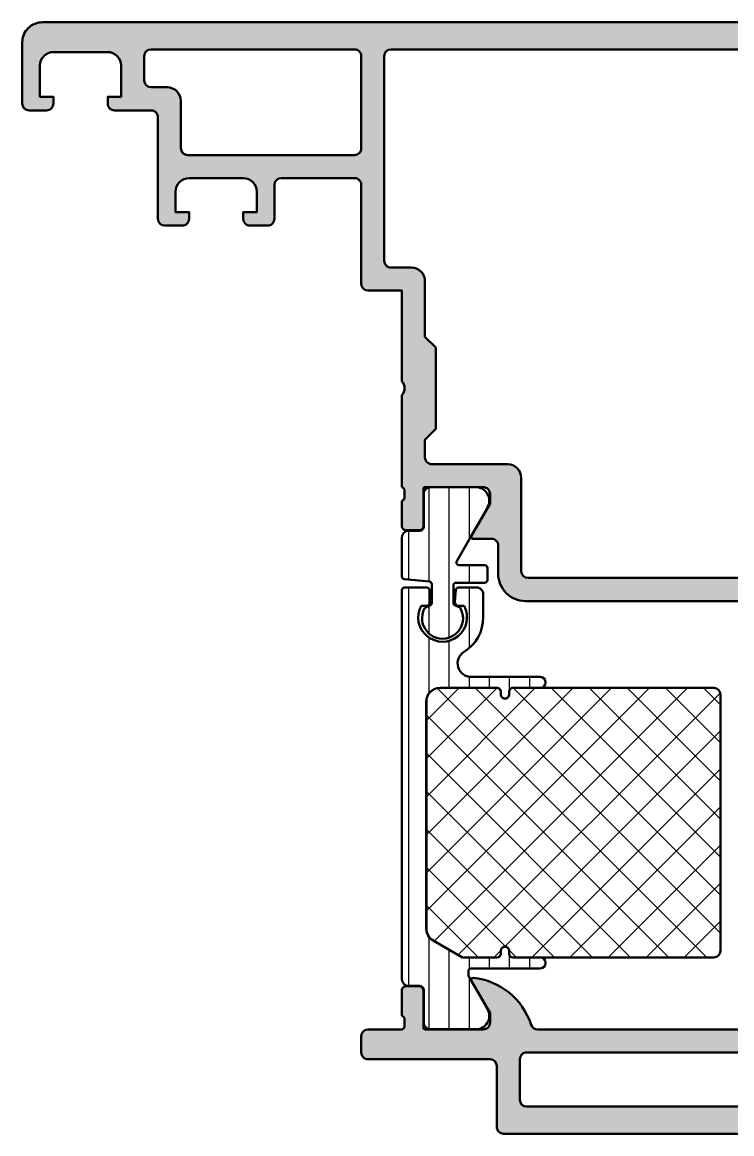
# Model space of a CAD drawing. Extents: x -30 to 53, y 3 to 85.
# Drawn here: x -30 to 22.3, y 3 to 85 of the extents above; entities that cross this region are included whole.
import ezdxf

# ---------------------------------------------------------------- set-up
doc = ezdxf.new("R2010")
doc.units = 0
for name, color, linetype, lineweight in [('0S-Alu contour', 7, 'Continuous', 50), ('0S-Alu hatch', 252, 'Continuous', 25), ('0S-Plastic contour', 254, 'Continuous', 50), ('0S-Plastic hatch', 253, 'Continuous', 25), ('0S-PT contour', 91, 'Continuous', 50), ('0S-PT hatch', 103, 'Continuous', 25)]:
    doc.layers.add(name, color=color, linetype=linetype, lineweight=lineweight)
pattern_1 = [(90, (0, 0), (-1.4859, 0), [])]

# ---------------------------------------------------------------- blocks, each defined once
blk = doc.blocks.new('398640__9832F086_B0BD_4BD1_AEF3_D451DECA86C6_')
at = {"layer": '0S-Alu hatch'}
h = blk.add_hatch(color=256, dxfattribs=at)
edge = h.paths.add_edge_path()
edge.add_line((4.999999999998017, 7.999707031250622), (4.999999999998038, 3.500000000000994))
edge.add_arc((5.49999895554221, 3.499998955545066), 0.4999989555452624, 179.9998803162818, 270.0001196860962)
edge.add_line((5.499999999998252, 3.000000000000895), (52.49999999999827, 3.000000000001108))
edge.add_arc((52.50000104445414, 3.499998955545862), 0.499998955545846, 269.9998803139234, 360.0001196867634)
edge.add_line((52.9999999999989, 3.500000000007727), (52.99999999999781, 4.499707031250849))
edge.add_arc((52.50000104445367, 4.49970807570672), 0.4999989555452211, 359.9998803162817, 450.0001196861027)
edge.add_line((52.49999999999758, 4.99970703125085), (51.3000030517561, 4.999707031250622))
edge.add_ellipse((51.30000200730002, 5.499705986794785), major_axis=(-0.4999989555452535, 0), ratio=1, start_angle=-0.0001196867632984322, end_angle=90.00011968610022, ccw=False)
edge.add_line((50.80000305175585, 5.499707031256658), (50.80000305175447, 8.199707031249886))
edge.add_ellipse((51.30000200729972, 8.199708075705418), major_axis=(-0.4999989555463424, 0), ratio=1, start_angle=-90.00011968612631, end_angle=0.00011968371831017066, ccw=False)
edge.add_line((51.30000305175602, 8.699707031250666), (52.30000305175583, 8.699707031250654))
edge.add_arc((52.30000409621215, 9.19970598679481), 0.4999989555452446, 269.9998803138729, 360.0001196867634)
edge.add_line((52.80000305175629, 9.199707031256676), (52.80000305175608, 10.69970703125061))
edge.add_ellipse((52.87883949866824, 10.96722762449642), major_axis=(-0.278895057633372, 0), ratio=1, start_angle=-1.1645893740944189, end_angle=73.5801235805169, ccw=False)
edge.add_line((52.60000205081952, 10.97289603252132), (52.60000205081951, 11.42649003252133))
edge.add_ellipse((52.87887014646271, 11.43215069199836), major_axis=(-0.2789255417371855, 0), ratio=1, start_angle=-73.57540544464399, end_angle=1.1628700728812191, ccw=False)
edge.add_line((52.80000305081952, 11.69969403252133), (52.80000305081952, 13.57970503252981))
edge.add_arc((52.50000305081949, 13.57970503252981), 0.3000000000000399, 0, 90.00000000000136)
edge.add_line((52.50000305081948, 13.87970503252985), (51.52002873177672, 13.87970503252984))
edge.add_arc((51.52002873177672, 13.57970503252984), 0.3000000000000043, 90, 180)
edge.add_line((51.22002873177672, 13.57970503252984), (51.22002873177674, 10.81970703252985))
edge.add_ellipse((51.10002873174774, 10.81970703252983), major_axis=(-0.1200000000289947, 0), ratio=1, start_angle=90, end_angle=180, ccw=False)
edge.add_line((51.10002873174774, 10.69970703250084), (46.80000305175609, 10.6997070312506))
edge.add_ellipse((46.79999273164557, 11.19969671114009), major_axis=(-0.4999896799959968, 0), ratio=1, start_angle=-0.001182622279827683, end_angle=90.0011826219631, ccw=False)
edge.add_line((46.30000305175609, 11.19970703125067), (46.30000305175609, 11.89971923828184))
edge.add_line((46.30000305175609, 11.89971923828184), (47.68824768066234, 14.30422973632861))
edge.add_arc((47.5612970851169, 14.36092012284582), 0.1390332824643494, 335.9366245844957, 455.6317879854281)
edge.add_arc((48.03832825741385, 9.52341676991196), 5.000000000000003, 95.63178798542565, 162.2550684711842)
edge.add_ellipse((42.8000030508257, 11.19970703125044), major_axis=(-0.5000000009304532, 0), ratio=1, start_angle=89.99650294255503, end_angle=162.2550684711809, ccw=False)
edge.add_line((42.79997253324238, 10.69970703125131), (8.000030515823966, 10.6997070312504))
edge.add_ellipse((8.00001072614226, 11.19971775703082), major_axis=(-0.5000107261720435, 0), ratio=1, start_angle=17.745016331615602, end_angle=90.00226768183268, ccw=False)
edge.add_arc((2.761677785657887, 9.523416473657205), 4.999999999999653, 17.74501633161188, 84.36824744398086)
edge.add_arc((3.238705966637112, 14.36092012156662), 0.1390332824644282, 84.36824744397641, 204.0633754153807)
edge.add_line((3.111755371091485, 14.30422973504964), (4.499999999997612, 11.89971923700268))
edge.add_line((4.499999999997612, 11.89971923700268), (4.499999999997619, 11.1997070299714))
edge.add_ellipse((4.000010320108329, 11.1996967098607), major_axis=(-0.4999896799957969, 0), ratio=1, start_angle=89.9988173780672, end_angle=180.0011826222799, ccw=False)
edge.add_line((3.999999999998074, 10.69970702997141), (-0.3000256809940041, 10.69970703122166))
edge.add_ellipse((-0.3000256809620547, 10.81970703121873), major_axis=(-0.1199999999970646, 0), ratio=1, start_angle=0, end_angle=89.99999998474527, ccw=False)
edge.add_line((-0.4200256809591192, 10.81970703121872), (-0.4200256809590997, 13.57970503125067))
edge.add_arc((-0.7200256809591039, 13.57970503125065), 0.3000000000000043, 0, 90.00000000000136)
edge.add_line((-0.7200256809591111, 13.87970503125066), (-1.700000000001857, 13.87970503125066))
edge.add_arc((-1.700000000001878, 13.57970503125062), 0.3000000000000504, 89.99999999999594, 180)
edge.add_line((-2.000000000001929, 13.57970503125062), (-2.000000000001925, 11.69969403124212))
edge.add_ellipse((-2.078867095645065, 11.43215069071915), major_axis=(-0.2789255417371634, 0), ratio=1, start_angle=178.8371299271223, end_angle=253.57540544465212, ccw=False)
edge.add_line((-1.799999000001883, 11.42649003124214), (-1.799999000001911, 10.97289603124211))
edge.add_ellipse((-2.078836446544941, 10.96722762324377), major_axis=(-0.2788950563274168, 0), ratio=1, start_angle=106.419876419486, end_angle=181.1645893740907, ccw=False)
edge.add_line((-2.000000000001931, 10.69970703125066), (-4.49999691895168, 10.6997070312506))
edge.add_arc((-4.499996918951659, 10.19970703125062), 0.4999999999999752, 90.00000000000244, 179.9998528905641)
edge.add_line((-4.999996918949985, 10.19970831502263), (-5.000000000002209, 8.999707031250878))
edge.add_arc((-4.500001044457803, 8.999705986794991), 0.4999989555454969, 179.9998803162818, 270.0001196861027)
edge.add_line((-4.500000000001705, 8.499707031250585), (4.499999999998031, 8.499707031250594))
edge.add_ellipse((4.499996417975447, 7.999703449228023), major_axis=(-0.500003582035401, 0), ratio=1, start_angle=180.000410467164, end_angle=269.9995895333882, ccw=False)
edge = h.paths.add_edge_path()
edge.add_ellipse((7.199596772168888, 8.500237392367666), major_axis=(-0.4997778664221876, 0), ratio=1, start_angle=269.999898531171, end_angle=359.9998985337524, ccw=False)
edge.add_line((7.199597657258074, 9.00001525878907), (45.20000316596497, 9.000019836426432))
edge.add_line((45.20000316596497, 9.000019836426432), (48.59959460549984, 9.000019836426194))
edge.add_ellipse((48.59959564995598, 8.500020880745225), major_axis=(-0.4999989556820596, 0), ratio=1, start_angle=179.9998803132367, end_angle=270.0001196861067, ccw=False)
edge.add_line((49.09959460563694, 8.50001983628336), (49.09998474110008, 5.500015258686882))
edge.add_ellipse((48.59998578566401, 5.500014214225018), major_axis=(-0.4999989554371675, 0), ratio=1, start_angle=89.99988031387619, end_angle=180.0001196867634, ccw=False)
edge.add_line((48.59998474120772, 5.000015258788941), (7.199987792966901, 5.000015258790186))
edge.add_ellipse((7.199986748511186, 5.500014214334498), major_axis=(-0.4999989555454026, 0), ratio=1, start_angle=0.8255040910962066, end_angle=90.00011968605872, ccw=False)
edge.add_line((6.700039687878252, 5.492810596425213), (6.699818905747484, 8.500238277434335))
at = {"layer": '0S-Alu contour', "color": 7}
for points in [[(3.111755371091485, 14.30422973504964), (4.499999999997612, 11.89971923700268), (4.499999999997619, 11.1997070299714)], [(-2.000000000001929, 13.57970503125062), (-2.000000000001925, 11.69969403124212)], [(-0.7200256809591111, 13.87970503125066), (-1.700000000001857, 13.87970503125066)], [(-0.4200256809591192, 10.81970703121872), (-0.4200256809590997, 13.57970503125067)], [(-2.000000000001931, 10.69970703125066), (-4.49999691895168, 10.6997070312506)], [(-1.799999000001883, 11.42649003124214), (-1.799999000001911, 10.97289603124211)], [(3.999999999998074, 10.69970702997141), (-0.3000256809940041, 10.69970703122166)], [(42.79997253324238, 10.69970703125131), (8.000030515823966, 10.6997070312504)], [(-4.999996918949985, 10.19970831502263), (-5.000000000002209, 8.999707031250878)], [(-4.500000000001705, 8.499707031250585), (4.499999999998031, 8.499707031250594)], [(6.700039687878252, 5.492810596425213), (6.699818905747484, 8.500238277434335)], [(7.199597657258074, 9.00001525878907), (45.20000316596497, 9.000019836426432), (48.59959460549984, 9.000019836426194)], [(4.999999999998017, 7.999707031250622), (4.999999999998038, 3.500000000000994)], [(48.59998474120772, 5.000015258788941), (7.199987792966901, 5.000015258790186)], [(5.499999999998252, 3.000000000000895), (52.49999999999827, 3.000000000001108)]]:
    blk.add_lwpolyline(points, dxfattribs=at)
for centre, radius, start, end in [((3.238705966637112, 14.36092012156662), 0.1390332824644282, 84.36824744397641, 204.0633754153807), ((2.761677785657887, 9.523416473657205), 4.999999999999653, 17.74501633161188, 84.36824744398086), ((-1.700000000001878, 13.57970503125062), 0.3000000000000504, 89.99999999999594, 180), ((-0.7200256809591039, 13.57970503125065), 0.3000000000000043, 0, 90.00000000000136), ((-4.499996918951659, 10.19970703125062), 0.4999999999999752, 90.00000000000244, 179.9998528905641), ((-4.500001044457803, 8.999705986794991), 0.4999989555454969, 179.9998803162818, 270.0001196861027), ((5.49999895554221, 3.499998955545066), 0.4999989555452624, 179.9998803162818, 270.0001196860962)]:
    blk.add_arc(centre, radius, start, end, dxfattribs=at)
at = {"layer": '0S-Alu contour', "color": 7, "extrusion": (0, 0, -1)}
for centre, radius, start, end in [((2.078867095645065, 11.43215069071915), 0.2789255417371634, 106.4245945553479, 181.1628700728777), ((2.078836446544941, 10.96722762324377), 0.2788950563274168, 178.8354106259093, 253.580123580514), ((0.3000256809620547, 10.81970703121873), 0.1199999999970647, 270.0000000152547, 0), ((-4.000010320108329, 11.1996967098607), 0.4999896799957969, 179.9988173777201, 270.0011826219328), ((-8.00001072614226, 11.19971775703082), 0.5000107261720435, 269.9977323181673, 342.2549836683844), ((-4.499996417975447, 7.999703449228023), 0.500003582035401, 90.0004104666118, 179.999589532836), ((-7.199596772168888, 8.500237392367666), 0.4997778664221876, 0.0001014662475748, 90.00010146882896), ((-7.199986748511186, 5.500014214334498), 0.4999989555454026, 269.9998803139413, 359.1744959089038)]:
    blk.add_arc(centre, radius, start, end, dxfattribs=at)
blk = doc.blocks.new('399970__C0B002ED_C2CB_4FB1_8F07_7EFD5FDE4F47_')
at = {"layer": '0S-PT hatch'}
h = blk.add_hatch(dxfattribs=at)
h.set_pattern_fill('ANSI37', color=256, scale=0.625, angle=90, style=0)
h.set_pattern_definition([(135, (0, 0), (-1.403165018917055, -1.403165018917055), []), (225, (0, 0), (1.403165018917055, -1.403165018917055), [])])
edge = h.paths.add_edge_path()
edge.add_ellipse((20.99996306572286, 35.39997372530903), major_axis=(-0.4950232019088631, 0), ratio=1, start_angle=180.0026854107466, end_angle=269.9973415777108, ccw=False)
edge.add_line((21.49498626708801, 35.39999692667982), (21.49498626709334, 16.49997274578581))
edge.add_ellipse((20.99996306571736, 16.49999571398209), major_axis=(-0.4950232019088169, 0), ratio=1, start_angle=90.00268541071642, end_angle=179.9973415778094, ccw=False)
edge.add_line((20.9999862670879, 16.00497251261699), (6.199987792966872, 16.0049725126171))
edge.add_ellipse((6.199987792966907, 16.29997251261709), major_axis=(-0.2949999999999875, 0), ratio=1, start_angle=0, end_angle=89.99999999999329, ccw=False)
edge.add_line((5.90498779296692, 16.29997251261709), (5.90498779296692, 16.4999725126171))
edge.add_arc((5.59999237060358, 16.4999725126171), 0.3049954223633406, 0, 180)
edge.add_line((5.294996948240239, 16.4999725126171), (5.294996948240239, 16.29997251261717))
edge.add_ellipse((4.999996948240168, 16.29997251261717), major_axis=(-0.295000000000071, 0), ratio=1, start_angle=90.00000000000102, end_angle=180, ccw=False)
edge.add_line((4.999996948240173, 16.0049725126171), (2.475118805904138, 16.0049725126171))
edge.add_line((2.475118805904138, 16.0049725126171), (0.3025761379825482, 17.25903447727107))
edge.add_ellipse((0.8000824887191264, 18.12081252701278), major_axis=(-0.9950748595155291, 0), ratio=1, start_angle=0.0011168008742856728, end_angle=60.00206632703572, ccw=False)
edge.add_line((-0.1949923706073732, 18.12079313116055), (-0.1950049806625102, 34.89999585095368))
edge.add_ellipse((0.7999950193369108, 34.8999969266796), major_axis=(-0.9950000000000025, 0), ratio=1, start_angle=-90.0000000000008, end_angle=6.194420529936906e-05, ccw=False)
edge.add_line((0.7999950193369258, 35.8949969266796), (4.999996948240287, 35.8949969266796))
edge.add_ellipse((4.999996948240193, 35.59999692667956), major_axis=(-0.2950000000000443, 0), ratio=1, start_angle=180, end_angle=269.9999999999817, ccw=False)
edge.add_line((5.294996948240239, 35.59999692667955), (5.294996948240353, 35.39999692667961))
edge.add_arc((5.59999237060358, 35.39999692667961), 0.304995422363227, 180, 360)
edge.add_line((5.904987792966807, 35.39999692667961), (5.904987792966807, 35.59999692667965))
edge.add_ellipse((6.199987792966767, 35.59999692667953), major_axis=(-0.2949999999999599, 0), ratio=1, start_angle=269.9999999999794, end_angle=360, ccw=False)
edge.add_line((6.199987792966872, 35.89499692667949), (20.9999860339192, 35.89499692668505))
at = {"layer": '0S-PT contour', "color": 7}
for points in [[(0.7999950193369258, 35.8949969266796), (4.999996948240287, 35.8949969266796)], [(5.294996948240239, 35.59999692667955), (5.294996948240353, 35.39999692667961)], [(5.904987792966807, 35.39999692667961), (5.904987792966807, 35.59999692667965)], [(6.199987792966872, 35.89499692667949), (20.9999860339192, 35.89499692668505)], [(21.49498626708801, 35.39999692667982), (21.49498626709334, 16.49997274578581)], [(-0.1949923706073732, 18.12079313116055), (-0.1950049806625102, 34.89999585095368)], [(4.999996948240173, 16.0049725126171), (2.475118805904138, 16.0049725126171), (0.3025761379825482, 17.25903447727107)], [(5.294996948240239, 16.4999725126171), (5.294996948240239, 16.29997251261717)], [(5.90498779296692, 16.29997251261709), (5.90498779296692, 16.4999725126171)], [(20.9999862670879, 16.00497251261699), (6.199987792966872, 16.0049725126171)]]:
    blk.add_lwpolyline(points, dxfattribs=at)
at = {"layer": '0S-PT contour', "color": 7, "extrusion": (0, 0, -1)}
for centre, radius, start, end in [((-0.7999950193369108, 34.8999969266796), 0.9950000000000025, 359.9999380557947, 90.00000000000087), ((-4.999996948240193, 35.59999692667956), 0.2950000000000443, 90.00000000001828, 180), ((-6.199987792966767, 35.59999692667953), 0.2949999999999599, 0, 90.00000000002055), ((-20.99996306572286, 35.39997372530903), 0.4950232019088631, 90.00265842228919, 179.9973145892534), ((-0.8000824887191264, 18.12081252701278), 0.9950748595155292, 299.9979336729643, 359.9988831991257), ((-20.99996306571736, 16.49999571398209), 0.4950232019088169, 180.0026584221907, 269.9973145892836), ((-4.999996948240168, 16.29997251261717), 0.295000000000071, 180, 269.999999999999), ((-6.199987792966907, 16.29997251261709), 0.2949999999999875, 270.0000000000067, 0)]:
    blk.add_arc(centre, radius, start, end, dxfattribs=at)
at = {"layer": '0S-PT contour', "color": 7}
for centre, radius, start, end in [((5.59999237060358, 35.39999692667961), 0.304995422363227, 180, 0), ((5.59999237060358, 16.4999725126171), 0.3049954223633406, 0, 180)]:
    blk.add_arc(centre, radius, start, end, dxfattribs=at)
blk = doc.blocks.new('284681__6AB1AA94_379F_40B9_A8FE_EC41245F1EC1___7A7FDCD7_2E4C_4FBC_8CA5_4B3416CDCE3F_')
at = {"layer": '0S-Plastic hatch'}
h = blk.add_hatch(dxfattribs=at)
h.set_pattern_fill('ANSI31', color=256, scale=0.4680000000000001, angle=45, style=0)
h.set_pattern_definition(pattern_1)
edge = h.paths.add_edge_path()
edge.add_line((-2.000006103520753, 43.0999724593694), (-1.999999985073465, 14.41001670802235))
edge.add_arc((-1.499999985073479, 14.41001681465285), 0.5000000000000142, 180.0000122241782, 270.0000000000008)
edge.add_line((-1.499999985073472, 13.91001681465283), (-0.6896686666686378, 13.91001681465283))
edge.add_ellipse((-0.6896686666686567, 13.61001681465281), major_axis=(-0.300000000000022, 0), ratio=1, start_angle=180, end_angle=269.9999999999964, ccw=False)
edge.add_line((-0.3896686666686335, 13.61001681465282), (-0.3900006170656525, 11.21001843171653))
edge.add_arc((0.1099953603729631, 11.21001579209145), 0.4999959774455833, 179.9996975182267, 270.0003024811867)
edge.add_line((0.1099979999980434, 10.71001981465284), (3.586539498097508, 10.71001981465284))
edge.add_arc((3.444228849106153, 11.69983788937568), 0.999996070924476, 278.1816080518999, 392.7270160998402)
edge.add_line((4.285481498097503, 12.24047281465283), (2.900003051755867, 14.64019220543534))
edge.add_line((2.900003051755867, 14.64019220543534), (2.900003051755867, 14.99998471964842))
edge.add_ellipse((3.100003051755855, 14.99998471964848), major_axis=(-0.1999999999999886, 0), ratio=1, start_angle=270.00000000001626, end_angle=360, ccw=False)
edge.add_line((3.100003051755798, 15.19998471964847), (8.199990844724624, 15.1999847196485))
edge.add_arc((8.199990844724624, 15.59997861613286), 0.3999938964843608, 270, 450)
edge.add_line((8.199990844724624, 15.99997251261722), (6.199987792966766, 15.99997251261733))
edge.add_ellipse((6.199987792966783, 16.29997251261731), major_axis=(-0.2999999999999794, 0), ratio=1, start_angle=0, end_angle=89.9999999999967, ccw=False)
edge.add_line((5.899987792966804, 16.29997251261731), (5.899987792966804, 16.49997251261725))
edge.add_arc((5.599992370603523, 16.49997251261713), 0.2999954223632812, 0, 180)
edge.add_line((5.299996948240242, 16.49997251261713), (5.299996948240242, 16.29997251261729))
edge.add_ellipse((4.999996948240118, 16.29997251261723), major_axis=(-0.3000000000001233, 0), ratio=1, start_angle=90.00000000001052, end_angle=180, ccw=False)
edge.add_line((4.999996948240173, 15.9999725126171), (2.473779296873175, 15.99997251261722))
edge.add_line((2.473779296873175, 15.99997251261722), (0.3000762939434054, 17.25470426021195))
edge.add_ellipse((0.8000825696618366, 18.12081257374728), major_axis=(-1.000074940458382, 0), ratio=1, start_angle=0.0011141101646217066, end_angle=60.0020636361121, ccw=False)
edge.add_line((-0.1999923706074824, 18.12079312739948), (-0.2000049806625057, 34.89999584554806))
edge.add_ellipse((0.7999950193369963, 34.89999692667975), major_axis=(-1.000000000000086, 0), ratio=1, start_angle=-89.99999999999551, end_angle=6.193832132339594e-05, ccw=False)
edge.add_line((0.7999950193369189, 35.89999692667984), (4.999996948240166, 35.89999692667961))
edge.add_ellipse((4.999996948240243, 35.59999692667961), major_axis=(-0.2999999999999971, 0), ratio=1, start_angle=180, end_angle=270.0000000000148, ccw=False)
edge.add_line((5.299996948240242, 35.5999969266796), (5.299996948240242, 35.39999692667973))
edge.add_arc((5.599992370603523, 35.39999692667972), 0.2999954223632812, 180, 360)
edge.add_line((5.899987792966804, 35.39999692667972), (5.899987792966804, 35.5999969266796))
edge.add_ellipse((6.199987792966991, 35.59999692667953), major_axis=(-0.3000000000001872, 0), ratio=1, start_angle=270.000000000001, end_angle=360, ccw=False)
edge.add_line((6.199987792966986, 35.89999692667972), (8.199990844724617, 35.89999692667964))
edge.add_arc((8.199990844724608, 36.29999082316405), 0.3999938964844176, 270.000000000001, 450)
edge.add_line((8.199990844724608, 36.69998471964847), (3.107183946176604, 36.69998471964847))
edge.add_ellipse((3.107183946176581, 37.69998471964842), major_axis=(-0.999999999999943, 0), ratio=1, start_angle=-58.21166935638962, end_angle=90.00000000000131, ccw=False)
edge.add_arc((1.000053194029888, 41.09998471867175), 3.000000000000177, 301.7883306436115, 360.0039970867418)
edge.add_line((4.000053186729893, 41.10019400564398), (3.999993896482543, 42.79997251261717))
edge.add_arc((3.499993896482386, 42.79997251261712), 0.5000000000001564, 0, 90.00000000000733)
edge.add_line((3.499993896482322, 43.29997251261728), (2.173978524997956, 43.29997251261726))
edge.add_arc((2.173978524997941, 43.09997251261727), 0.1999999999999891, 89.99999999999594, 174.9998434473586)
edge.add_line((1.974739633008503, 43.11740420555906), (1.901135558495035, 42.27613225906131))
edge.add_arc((2.199993896479284, 42.2499847196486), 0.3000000000000753, 174.9998434473534, 270.0000000000027)
edge.add_line((2.199993896479298, 41.94998471964852), (2.586716358769045, 41.94998471964846))
edge.add_ellipse((1.000053194030066, 41.09998471867179), major_axis=(-1.799999999999962, 0), ratio=1, start_angle=-28.17864277579929, end_angle=208.1786427757992, ccw=False)
edge.add_line((-0.5866099707089134, 41.94998471964846), (-0.2000061035206926, 41.94998471964858))
edge.add_arc((-0.2000061035206571, 42.24998471964863), 0.3000000000000538, 269.9999999999932, 365.0001565526387)
edge.add_line((0.0988522344635712, 42.2761322590613), (0.0252481599502161, 43.11740420555898))
edge.add_arc((-0.1739907320394494, 43.09997251261707), 0.2000000000002302, 5.000156552674131, 90.00000000000813)
edge.add_line((-0.1739907320394778, 43.2999725126173), (-1.800006103520708, 43.29997251261729))
edge.add_arc((-1.800006103520729, 43.09997251261726), 0.2000000000000313, 89.99999999999388, 179.9999847272327)
at = {"layer": '0S-Plastic contour', "color": 7}
for points in [[(-2.000006103520753, 43.0999724593694), (-1.999999985073465, 14.41001670802235)], [(-0.1739907320394778, 43.2999725126173), (-1.800006103520708, 43.29997251261729)], [(0.0988522344635712, 42.2761322590613), (0.0252481599502161, 43.11740420555898)], [(1.974739633008503, 43.11740420555906), (1.901135558495035, 42.27613225906131)], [(3.499993896482322, 43.29997251261728), (2.173978524997956, 43.29997251261726)], [(4.000053186729893, 41.10019400564398), (3.999993896482543, 42.79997251261717)], [(-0.5866099707089134, 41.94998471964846), (-0.2000061035206926, 41.94998471964858)], [(2.199993896479298, 41.94998471964852), (2.586716358769045, 41.94998471964846)], [(8.199990844724608, 36.69998471964847), (3.107183946176604, 36.69998471964847)], [(0.7999950193369189, 35.89999692667984), (4.999996948240166, 35.89999692667961)], [(5.299996948240242, 35.5999969266796), (5.299996948240242, 35.39999692667973)], [(5.899987792966804, 35.39999692667972), (5.899987792966804, 35.5999969266796)], [(6.199987792966986, 35.89999692667972), (8.199990844724617, 35.89999692667964)], [(-0.1999923706074824, 18.12079312739948), (-0.2000049806625057, 34.89999584554806)], [(4.999996948240173, 15.9999725126171), (2.473779296873175, 15.99997251261722), (0.3000762939434054, 17.25470426021195)], [(5.299996948240242, 16.49997251261713), (5.299996948240242, 16.29997251261729)], [(5.899987792966804, 16.29997251261731), (5.899987792966804, 16.49997251261725)], [(8.199990844724624, 15.99997251261722), (6.199987792966766, 15.99997251261733)], [(4.285481498097503, 12.24047281465283), (2.900003051755867, 14.64019220543534), (2.900003051755867, 14.99998471964842)], [(3.100003051755798, 15.19998471964847), (8.199990844724624, 15.1999847196485)], [(-1.499999985073472, 13.91001681465283), (-0.6896686666686378, 13.91001681465283)], [(-0.3896686666686335, 13.61001681465282), (-0.3900006170656525, 11.21001843171653)], [(0.1099979999980434, 10.71001981465284), (3.586539498097508, 10.71001981465284)]]:
    blk.add_lwpolyline(points, dxfattribs=at)
for centre, radius, start, end in [((-1.800006103520729, 43.09997251261726), 0.2000000000000313, 89.99999999999388, 179.9999847272327), ((-0.1739907320394494, 43.09997251261707), 0.2000000000002302, 5.000156552674131, 90.00000000000813), ((2.173978524997941, 43.09997251261727), 0.1999999999999891, 89.99999999999594, 174.9998434473586), ((3.499993896482386, 42.79997251261712), 0.5000000000001564, 0, 90.00000000000733), ((-0.2000061035206571, 42.24998471964863), 0.3000000000000538, 269.9999999999932, 5.000156552638735), ((2.199993896479284, 42.2499847196486), 0.3000000000000753, 174.9998434473534, 270.0000000000027), ((1.000053194029888, 41.09998471867175), 3.000000000000177, 301.7883306436115, 0.0039970867418171), ((8.199990844724608, 36.29999082316405), 0.3999938964844176, 270.000000000001, 90), ((5.599992370603523, 35.39999692667972), 0.2999954223632812, 180, 0), ((5.599992370603523, 16.49997251261713), 0.2999954223632812, 0, 180), ((8.199990844724624, 15.59997861613286), 0.3999938964843608, 270, 90), ((-1.499999985073479, 14.41001681465285), 0.5000000000000142, 180.0000122241782, 270.0000000000008), ((3.444228849106153, 11.69983788937568), 0.999996070924476, 278.1816080518999, 32.72701609984024), ((0.1099953603729631, 11.21001579209145), 0.4999959774455833, 179.9996975182267, 270.0003024811867)]:
    blk.add_arc(centre, radius, start, end, dxfattribs=at)
at = {"layer": '0S-Plastic contour', "color": 7, "extrusion": (0, 0, -1)}
for centre, radius, start, end in [((-1.000053194030066, 41.09998471867179), 1.799999999999962, 151.8213572242008, 28.1786427757992), ((-3.107183946176581, 37.69998471964842), 0.999999999999943, 269.9999999999987, 58.21166935638961), ((-0.7999950193369963, 34.89999692667975), 1.000000000000086, 359.9999380616787, 89.99999999999555), ((-4.999996948240243, 35.59999692667961), 0.2999999999999971, 89.99999999998523, 180), ((-6.199987792966991, 35.59999692667953), 0.3000000000001872, 0, 89.99999999999898), ((-0.8000825696618366, 18.12081257374728), 1.000074940458382, 299.9979363638879, 359.9988858898354), ((-4.999996948240118, 16.29997251261723), 0.3000000000001233, 180, 269.9999999999895), ((-6.199987792966783, 16.29997251261731), 0.2999999999999794, 270.0000000000033, 0), ((-3.100003051755855, 14.99998471964848), 0.1999999999999886, 0, 89.99999999998371), ((0.6896686666686567, 13.61001681465281), 0.300000000000022, 90.0000000000036, 180)]:
    blk.add_arc(centre, radius, start, end, dxfattribs=at)
blk = doc.blocks.new('284681__56B61210_E48B_4BB8_8B52_BAF02C531681___3AF6B48E_3B29_4686_B64B_41460C13CA3A_')
at = {"layer": '0S-Plastic hatch'}
h = blk.add_hatch(dxfattribs=at)
h.set_pattern_fill('ANSI31', color=256, scale=0.4680000000000001, angle=45, style=0)
h.set_pattern_definition(pattern_1)
edge = h.paths.add_edge_path()
edge.add_line((-2.000000000001953, 46.99002270905999), (-2.000000000001953, 44.10751706330803))
edge.add_arc((-1.799595988753956, 44.10790883705227), 0.2004043941907311, 180.1120085038914, 269.8836202750908)
edge.add_line((-1.800003051759766, 43.90750485627679), (-1.9611e-12, 43.75000363557366))
edge.add_ellipse((-0.0004042574476419, 43.54960246014425), major_axis=(-0.2004015831713157, 0), ratio=1, start_angle=180.1112080115298, end_angle=269.8844207674583, ccw=False)
edge.add_line((0.1999969482402335, 43.54999142854242), (0.1999969482402335, 42.1499956247094))
edge.add_ellipse((-0.0004070419554077, 42.15038739278385), major_axis=(-0.2004043731273318, 0), ratio=1, start_angle=90.11419246348783, end_angle=179.8879931053385, ccw=False)
edge.add_line((-7.6293964852e-06, 41.94998341767815), (-0.3020418272629968, 41.81110772373571))
edge.add_arc((0.9951393120786278, 41.03436954289175), 1.511952747226059, 149.0872767760492, 391.5295874849487)
edge.add_line((2.283882827408319, 41.82502829452869), (1.999999999998046, 41.94998341767815))
edge.add_ellipse((2.000396591833442, 42.15038457216792), major_axis=(-0.200401546914977, 0), ratio=1, start_angle=0.11120204489219532, end_angle=89.8866123862843, ccw=False)
edge.add_line((1.799995422361327, 42.14999562470939), (1.799995422361327, 43.45001584260491))
edge.add_ellipse((2.000357587038892, 43.44963533893198), major_axis=(-0.2003625259805955, 0), ratio=1, start_angle=270.1044375530876, end_angle=359.891190892381, ccw=False)
edge.add_line((1.999992370603507, 43.64999753205803), (4.099990844724615, 43.64999753205803))
edge.add_arc((4.099594252889225, 43.8503986865478), 0.2004015469149663, 270.1133876137138, 359.8887979551078)
edge.add_line((4.299995422361327, 43.85000973908928), (4.299995422361327, 44.75000363557366))
edge.add_arc((4.099573298766934, 44.74959373479214), 0.2004225427558924, 0.1171804371379405, 89.8806339940371)
edge.add_line((4.099990844724615, 44.95001584260491), (2.212425701842384, 44.95001584260491))
edge.add_ellipse((2.212425701842386, 45.15001584260491), major_axis=(-0.2000000000000028, 0), ratio=1, start_angle=-29.879840183826218, end_angle=89.99999999999949, ccw=False)
edge.add_line((2.039011283690783, 45.24965237996517), (4.28548149809751, 49.15956670905998))
edge.add_arc((3.444228849106167, 49.70020163433714), 0.9999960709244803, 327.2729839001592, 441.8183919481005)
edge.add_line((3.586539498097515, 50.69001970906), (0.1099979999977663, 50.69001981464587))
edge.add_arc((0.1099953603726931, 50.19002383720724), 0.4999959774455904, 89.99969751881414, 180.0003024817733)
edge.add_line((-0.3900006170659296, 50.19002119757704), (-0.3896686724080283, 47.79006430847303))
edge.add_ellipse((-0.6896686695384509, 47.79002281464584), major_axis=(-0.2999999999999854, 0), ratio=1, start_angle=90.0000074656154, end_angle=180.0079247372928, ccw=False)
edge.add_line((-0.6896686304485798, 47.49002281464585), (-1.500000065151759, 47.49002270905998))
edge.add_arc((-1.500000000001961, 46.99002270905999), 0.4999999999999929, 90.00000746561696, 180)
at = {"layer": '0S-Plastic contour', "color": 7}
for points in [[(-0.3900006170659296, 50.19002119757704), (-0.3896686724080283, 47.79006430847303)], [(3.586539498097515, 50.69001970906), (0.1099979999977663, 50.69001981464587)], [(2.039011283690783, 45.24965237996517), (4.28548149809751, 49.15956670905998)], [(-2.000000000001953, 46.99002270905999), (-2.000000000001953, 44.10751706330803)], [(-0.6896686304485798, 47.49002281464585), (-1.500000065151759, 47.49002270905998)], [(4.099990844724615, 44.95001584260491), (2.212425701842384, 44.95001584260491)], [(4.299995422361327, 43.85000973908928), (4.299995422361327, 44.75000363557366)], [(-1.800003051759766, 43.90750485627679), (-1.9611e-12, 43.75000363557366)], [(0.1999969482402335, 43.54999142854242), (0.1999969482402335, 42.1499956247094)], [(1.999992370603507, 43.64999753205803), (4.099990844724615, 43.64999753205803)], [(1.799995422361327, 42.14999562470939), (1.799995422361327, 43.45001584260491)], [(-7.6293964852e-06, 41.94998341767815), (-0.3020418272629968, 41.81110772373571)], [(2.283882827408319, 41.82502829452869), (1.999999999998046, 41.94998341767815)]]:
    blk.add_lwpolyline(points, dxfattribs=at)
for centre, radius, start, end in [((0.1099953603726931, 50.19002383720724), 0.4999959774455904, 89.99969751881414, 180.0003024817733), ((3.444228849106167, 49.70020163433714), 0.9999960709244803, 327.2729839001592, 81.81839194810063), ((-1.500000000001961, 46.99002270905999), 0.4999999999999929, 90.00000746561696, 180), ((4.099573298766934, 44.74959373479214), 0.2004225427558924, 0.1171804371379405, 89.8806339940371), ((-1.799595988753956, 44.10790883705227), 0.2004043941907311, 180.1120085038914, 269.8836202750908), ((4.099594252889225, 43.8503986865478), 0.2004015469149663, 270.1133876137138, 359.8887979551078), ((0.9951393120786278, 41.03436954289175), 1.511952747226059, 149.0872767760492, 31.52958748494869)]:
    blk.add_arc(centre, radius, start, end, dxfattribs=at)
at = {"layer": '0S-Plastic contour', "color": 7, "extrusion": (0, 0, -1)}
for centre, radius, start, end in [((0.6896686695384509, 47.79002281464584), 0.2999999999999854, 179.9920752627072, 269.9999925343846), ((-2.212425701842386, 45.15001584260491), 0.2000000000000028, 270.0000000000005, 29.87984018382625), ((0.0004042574476419, 43.54960246014425), 0.2004015831713157, 90.1155792325417, 179.8887919884702), ((-2.000357587038892, 43.44963533893198), 0.2003625259805955, 0.1088091076189598, 89.89556244691236), ((0.0004070419554077, 42.15038739278385), 0.2004043731273318, 180.1120068946615, 269.8858075365122), ((-2.000396591833442, 42.15038457216792), 0.200401546914977, 270.1133876137157, 359.8887979551078)]:
    blk.add_arc(centre, radius, start, end, dxfattribs=at)
blk = doc.blocks.new('398690__A4A7EE99_EC31_43F9_B1CF_83F9E86D3B7B_')
at = {"layer": '0S-Alu hatch'}
h = blk.add_hatch(color=256, dxfattribs=at)
edge = h.paths.add_edge_path()
edge.add_line((-30.00000000000021, 83.49999999999964), (-30.00000000000021, 79.00000000000034))
edge.add_arc((-29.49997331996961, 79.0000266800306), 0.5000266807423868, 180.0030571430025, 269.9969428568569)
edge.add_line((-29.49999999999999, 78.5), (-28.19998168945357, 78.5))
edge.add_arc((-28.19997136934306, 78.99998967988972), 0.4999896799962295, 269.9988173780385, 360.0011826219717)
edge.add_line((-27.69998168945334, 79.00000000000031), (-27.69998168945334, 79.50000000000011))
edge.add_line((-27.69998168945334, 79.50000000000011), (-28.69998168945334, 79.5))
edge.add_line((-28.69998168945334, 79.5), (-28.69998168945334, 81.79998779296864))
edge.add_ellipse((-27.70003809262776, 81.80004419614328), major_axis=(-0.9999435984163296, 0), ratio=1, start_angle=-90.00323184614132, end_angle=0.0032318460986857644, ccw=False)
edge.add_line((-27.69998168945311, 82.79998779296886), (-23.69998168945334, 82.79998779296886))
edge.add_ellipse((-23.69997606790825, 81.79999341451395), major_axis=(-0.9999943784707154, 0), ratio=1, start_angle=179.9996779066076, end_angle=270.0003220926184, ccw=False)
edge.add_line((-22.69998168945334, 81.79998779295535), (-22.69998168945334, 79.50000000000011))
edge.add_line((-22.69998168945334, 79.50000000000011), (-23.69998168945334, 79.50000000000011))
edge.add_line((-23.69998168945334, 79.50000000000011), (-23.69998168945334, 79.00000000000011))
edge.add_arc((-23.19999200956385, 78.99998967988961), 0.4999896799960021, 179.9988173777201, 270.0011826219615)
edge.add_line((-23.19998168945334, 78.50000000000011), (-20.50000000000022, 78.50000000000011))
edge.add_ellipse((-20.49997947233254, 78.00002052766779), major_axis=(-0.4999794727537302, 0), ratio=1, start_angle=179.9976476060077, end_angle=270.00235239401877, ccw=False)
edge.add_line((-20.00000000000021, 78.00000000000036), (-20.00000000000021, 70.50000000000011))
edge.add_arc((-19.49997586024527, 70.50002413975506), 0.5000241403376413, 180.0027660783855, 269.9972339213938)
edge.add_line((-19.50000000000021, 70.00000000000011), (-18.19998168945334, 70.00000000000011))
edge.add_arc((-18.19996880787719, 70.49998711842397), 0.4999871185897994, 269.9985238420772, 360.0014761578453)
edge.add_line((-17.69998168945334, 70.49999999999943), (-17.69998168945334, 71.00000000000011))
edge.add_line((-17.69998168945334, 71.00000000000011), (-18.69998168945311, 71.00000000000011))
edge.add_line((-18.69998168945311, 71.00000000000011), (-18.69998168945334, 72.5))
edge.add_ellipse((-17.69999824312257, 72.50001655366935), major_axis=(-0.9999834464677769, 0), ratio=1, start_angle=-90.00094847109642, end_angle=0.0009484706660032316, ccw=False)
edge.add_line((-17.69998168945311, 73.50000000000011), (-13.69998168945312, 73.50000000000011))
edge.add_ellipse((-13.70001450311275, 72.49996718634048), major_axis=(-1.000032814197979, 0), ratio=1, start_angle=180.0018800225579, end_angle=269.9981199774843, ccw=False)
edge.add_line((-12.69998168945312, 72.50000000000084), (-12.69998168945335, 71.00000000000011))
edge.add_line((-12.69998168945335, 71.00000000000011), (-13.69998168945335, 71.00000000000011))
edge.add_line((-13.69998168945335, 71.00000000000011), (-13.69998168945335, 70.50000000000011))
edge.add_arc((-13.19999457102949, 70.49998711842397), 0.4999871185897994, 179.9985238419079, 270.0014761579228)
edge.add_line((-13.19998168945335, 70.00000000000011), (-11.89999389648483, 70.00000000000011))
edge.add_arc((-11.89998101490852, 70.49998711842403), 0.4999871185898562, 269.9985238420577, 360.0014761578453)
edge.add_line((-11.3999938964846, 70.49999999999949), (-11.3999938964846, 72.99998474121092))
edge.add_ellipse((-10.89999370884346, 72.99998455357002), major_axis=(-0.5000001876411787, 0), ratio=1, start_angle=270.0000215020831, end_angle=359.9999785025289, ccw=False)
edge.add_line((-10.8999938964846, 73.49998474121116), (-5.500000000000227, 73.49998474121092))
edge.add_ellipse((-5.499990037868426, 72.99999470334319), major_axis=(-0.4999900379669927, 0), ratio=1, start_angle=179.9988584005522, end_angle=270.00114159895963, ccw=False)
edge.add_line((-5.000000000000682, 72.99998474120991), (-5.000000000000454, 65.69967314111987))
edge.add_arc((-4.499991838043001, 65.69968130307723), 0.5000081620240695, 180.0009352761989, 269.9990647238382)
edge.add_line((-4.500000000000454, 65.19967314111977), (-2.000000000000454, 65.19968839990895))
edge.add_line((-2.000000000000454, 65.19968839990895), (-2.000000000000682, 58.50017019841425))
edge.add_ellipse((-2.525024224665607, 58.00016274938736), major_axis=(-0.7250226793469219, 0), ratio=1, start_angle=136.3989482371604, end_angle=223.6019249855752, ccw=False)
edge.add_line((-1.99999237964221, 57.50016330210894), (-2.00000000000022, 50.70000762939446))
edge.add_ellipse((-2.078848475970191, 50.43244621720262), major_axis=(-0.2789376121229876, 0), ratio=1, start_angle=178.835410625902, end_angle=253.5801235805083, ccw=False)
edge.add_line((-1.799968482422101, 50.42677694427815), (-1.799968482422102, 49.97318294427818))
edge.add_ellipse((-2.07883657806526, 49.96752228480112), major_axis=(-0.2789255417371398, 0), ratio=1, start_angle=106.4245945553532, end_angle=181.1628700728862, ccw=False)
edge.add_line((-1.999969482422101, 49.69997894427819), (-1.999969482422095, 47.81996794426965))
edge.add_arc((-1.699969482422091, 47.81996794426966), 0.3000000000000043, 180, 270)
edge.add_line((-1.699969482422091, 47.51996794426966), (-0.7199951633793304, 47.51996794426965))
edge.add_arc((-0.7199951633793304, 47.81996794426968), 0.3000000000000256, 270, 360)
edge.add_line((-0.4199951633793049, 47.81996794426968), (-0.419995163379312, 50.57996594426966))
edge.add_ellipse((-0.2999587664267714, 50.57995086816767), major_axis=(-0.1200363978992903, 0), ratio=1, start_angle=270.01737301073905, end_angle=359.9928038742206, ccw=False)
edge.add_line((-0.2999951634112534, 50.69998726054887), (3.999999999999545, 50.70000762939435))
edge.add_ellipse((4.000010320110336, 50.20001794950514), major_axis=(-0.4999896799957179, 0), ratio=1, start_angle=179.9988173777202, end_angle=270.00118262199436, ccw=False)
edge.add_line((4.499999999999545, 50.20000762939454), (4.499999999999317, 49.49999542236423))
edge.add_line((4.499999999999317, 49.49999542236423), (3.11175537109284, 47.0954849243161))
edge.add_arc((3.238705966638725, 47.03879453779911), 0.139033282464676, 155.9366245846511, 266.6097434882789)
edge.add_line((3.230484008789062, 46.9000045776362), (4.599999999998772, 46.90000457763665))
edge.add_ellipse((4.599999999999456, 46.40000457763619), major_axis=(-0.5000000000004547, 0), ratio=1, start_angle=180, end_angle=270.0000000000784, ccw=False)
edge.add_line((5.099999999999909, 46.40000457763619), (5.099999999999226, 44.30290475058348))
edge.add_arc((7.099999999999113, 44.30290475058359), 1.999999999999886, 180, 270.0000000000098)
edge.add_line((7.099999999999454, 42.3029047505837), (43.70000305175631, 42.30290475058416))
edge.add_arc((43.70000305175716, 44.30290475058399), 1.999999999999829, 269.9999999999755, 360)
edge.add_line((45.70000305175699, 44.30290475058399), (45.70000305175699, 46.40000457763699))
edge.add_ellipse((46.20000305175704, 46.40000457763671), major_axis=(-0.5000000000000498, 0), ratio=1, start_angle=270.0000000000057, end_angle=360, ccw=False)
edge.add_line((46.20000305175699, 46.90000457763676), (47.56953430175758, 46.90000457763654))
edge.add_arc((47.56129753256947, 47.03880353374149), 0.1390431392859207, 273.3961299496148, 384.0575019780692)
edge.add_line((47.68826293945244, 47.09548492431657), (46.30001831054642, 49.49999542236366))
edge.add_line((46.30001831054642, 49.49999542236366), (46.30001831054642, 50.20000762940504))
edge.add_ellipse((46.80000305385252, 50.20002288958066), major_axis=(-0.4999847435389878, 0), ratio=1, start_angle=-90.00699432655438, end_angle=0.0017487406075247236, ccw=False)
edge.add_line((46.80006408900363, 50.70000762939423), (51.0999982151285, 50.69998726055544))
edge.add_ellipse((51.09996181815998, 50.57995086815167), major_axis=(-0.1200363979218424, 0), ratio=1, start_angle=180.0071961334272, end_angle=269.98262699688405, ccw=False)
edge.add_line((51.21999821513507, 50.57996594426969), (51.21999821513507, 47.81996794426968))
edge.add_arc((51.51999821513509, 47.81996794426968), 0.300000000000022, 180, 270)
edge.add_line((51.51999821513509, 47.51996794426965), (52.49997253417785, 47.51996794426965))
edge.add_arc((52.49997253417785, 47.81996794426966), 0.3000000000000114, 270, 360)
edge.add_line((52.79997253417786, 47.81996794426966), (52.79997253417786, 49.69997894427819))
edge.add_ellipse((52.87883962982102, 49.96752228480112), major_axis=(-0.2789255417371423, 0), ratio=1, start_angle=-1.1628700728862214, end_angle=73.57540544464621, ccw=False)
edge.add_line((52.59997153417786, 49.97318294427818), (52.59997153417786, 50.42677694427815))
edge.add_ellipse((52.87885152772692, 50.43244621720264), major_axis=(-0.2789376121239603, 0), ratio=1, start_angle=-73.58012358050843, end_angle=1.1645893740972042, ccw=False)
edge.add_line((52.80000305175668, 50.7000076293954), (52.80000305175781, 69.50001525878872))
edge.add_arc((51.80000305164094, 69.5000152587885), 1.00000000011687, 0, 90.000874264826)
edge.add_line((51.79998779284119, 70.50001525878895), (51.30000305175759, 70.5000152587885))
edge.add_line((51.30000305175759, 70.5000152587885), (51.30000305175759, 68.00001525878918))
edge.add_ellipse((50.29991565428395, 68.00010265625203), major_axis=(-1.000087401292459, 0), ratio=1, start_angle=90.0050138983147, end_angle=179.9949929319336, ccw=False)
edge.add_line((50.30000317096619, 67.00001525878884), (48.99995434284187, 67.00001525878918))
edge.add_ellipse((49.00001314057039, 68.00007405651793), major_axis=(-1.000058799457239, 0), ratio=1, start_angle=0.0033686637580103707, end_angle=89.99663133638438, ccw=False)
edge.add_line((47.99995434284165, 68.0000152587869), (47.99995434284187, 75.00001526413132))
edge.add_ellipse((48.52492478016366, 75.49998366369432), major_axis=(-0.724956799142843, 0), ratio=1, start_angle=-43.607853787463796, end_angle=43.602621782774406, ccw=False)
edge.add_line((47.99999999999909, 75.99999999922011), (47.99999999999954, 81.99999999999989))
edge.add_ellipse((49.00005492741246, 81.99994507258675), major_axis=(-1.000054928921338, 0), ratio=1, start_angle=270.0031469360441, end_angle=359.9968530639975, ccw=False)
edge.add_line((49.00000000000023, 82.99999999999966), (50.30000305175781, 83))
edge.add_ellipse((50.29997722375009, 81.99997417199273), major_axis=(-1.000025828340801, 0), ratio=1, start_angle=180.0014797973691, end_angle=269.99852020238484, ccw=False)
edge.add_line((51.30000305175736, 81.99999999999616), (51.30000305175736, 80.49999999999977))
edge.add_line((51.30000305175736, 80.49999999999977), (51.89999389648369, 80.50000000000011))
edge.add_line((51.89999389648369, 80.50000000000011), (52.99999999999932, 81.6000061035154))
edge.add_line((52.99999999999932, 81.6000061035154), (53, 85))
edge.add_line((53, 85), (-28.50000000000044, 85.00000000000011))
edge.add_arc((-28.50002094818818, 83.50002094818808), 1.499979051958311, 89.99919982699465, 180.0008001731317)
edge = h.paths.add_edge_path()
edge.add_line((-18.29998168945325, 75.69998779296895), (-18.29998168943756, 79.19998779295327))
edge.add_arc((-19.29997606790799, 79.1999934144983), 0.9999943784862336, 359.9996779077391, 450.0003220926282)
edge.add_line((-19.29998168945324, 80.19998779296873), (-20.49999389648473, 80.19998779296873))
edge.add_ellipse((-20.49994103488244, 80.70004065457101), major_axis=(-0.5000528643963384, 0), ratio=1, start_angle=0.0060568530003024534, end_angle=89.993943146954, ccw=False)
edge.add_line((-20.99999389648472, 80.69998779296913), (-20.99999389648472, 82.49998779296928))
edge.add_ellipse((-20.4999722906242, 82.49996618710804), major_axis=(-0.5000216063273177, 0), ratio=1, start_angle=270.002475742259, end_angle=359.99752425765945, ccw=False)
edge.add_line((-20.49999389648473, 82.99998779296855), (-5.500000000000682, 82.9999877929687))
edge.add_ellipse((-5.499755161839743, 82.50023263112963), major_axis=(-0.4997552218141515, 0), ratio=1, start_angle=179.9719298704108, end_angle=270.02807012960415, ccw=False)
edge.add_line((-5.000000000000682, 82.4999877929688), (-5.000000000000454, 75.69998779296854))
edge.add_ellipse((-5.499755161839573, 75.69974295480796), major_axis=(-0.4997552218142084, 0), ratio=1, start_angle=89.97192987037619, end_angle=180.0280701295634, ccw=False)
edge.add_line((-5.500000000000682, 75.19998779296884), (-17.79998168945325, 75.19998779296884))
edge.add_ellipse((-17.79996587499515, 75.70000360742694), major_axis=(-0.5000158147081843, 0), ratio=1, start_angle=0.00181214617907699, end_angle=89.99818785390858, ccw=False)
edge = h.paths.add_edge_path()
edge.add_ellipse((-2.799996947776712, 82.50000305129203), major_axis=(-0.4999847419091449, 0), ratio=1, start_angle=-89.9982514175664, end_angle=0.0017485271769146493, ccw=False)
edge.add_line((-2.800012206571409, 82.99998779296833), (45.79995434283728, 82.9999877929687))
edge.add_ellipse((45.79998486228354, 82.50001830961637), major_axis=(-0.4999694842838096, 0), ratio=1, start_angle=179.9930054594119, end_angle=270.00349748438566, ccw=False)
edge.add_line((46.29995434284182, 82.49995727446034), (46.2999543428416, 66.80001068115149))
edge.add_arc((47.79995434284109, 66.80001068115149), 1.499999999999488, 180, 270.0000000000021)
edge.add_line((47.79995434284114, 65.300010681152), (50.30000305175736, 65.30001068115212))
edge.add_ellipse((50.30000305175753, 64.80001068115229), major_axis=(-0.4999999999998295, 0), ratio=1, start_angle=180, end_angle=270.00000000001955, ccw=False)
edge.add_line((50.80000305175736, 64.80001068115229), (50.80000305175736, 52.90001068115225))
edge.add_ellipse((50.3000030517577, 52.90001068115225), major_axis=(-0.499999999999659, 0), ratio=1, start_angle=89.99999999998698, end_angle=180, ccw=False)
edge.add_line((50.30000305175758, 52.40001068115259), (45.0000183105501, 52.40001068115248))
edge.add_arc((45.00001831055013, 51.40001068115217), 1.000000000000312, 90.0000000000016, 179.9998349542695)
edge.add_line((44.00001831055397, 51.40001356174358), (44.00000305175694, 44.50287423300496))
edge.add_ellipse((43.4999923206849, 44.50291548324242), major_axis=(-0.5000107327735944, 0), ratio=1, start_angle=90.00122966385521, end_angle=179.9952731724382, ccw=False)
edge.add_line((43.50000305175671, 44.00290475058397), (7.299999999999272, 44.00290475058341))
edge.add_ellipse((7.300010731072461, 44.50291548324298), major_axis=(-0.5000107327747287, 0), ratio=1, start_angle=0.004726827407694145, end_angle=89.99877033598858, ccw=False)
edge.add_line((6.799999999999278, 44.50287423300688), (6.799984741218622, 51.40001068115108))
edge.add_arc((5.799986788374553, 51.40001272830829), 0.9999979528461643, 359.9998827062908, 450.0001172940648)
edge.add_line((5.79998474121112, 52.40001068115237), (0.2000032607959383, 52.40001068115191))
edge.add_ellipse((0.2000032607956541, 52.9000106811523), major_axis=(-0.5000000000003979, 0), ratio=1, start_angle=0, end_angle=90.00000000003263, ccw=False)
edge.add_line((-0.2999967392047438, 52.9000106811523), (-0.2999967392047438, 54.20015538529503))
edge.add_line((-0.2999967392047438, 54.20015538529503), (0.5000076203577919, 55.00015974485745))
edge.add_line((0.5000076203577919, 55.00015974485745), (0.5000076203577919, 61.00016574322001))
edge.add_line((0.5000076203577919, 61.00016574322001), (-0.2999967392049711, 61.80017010278255))
edge.add_line((-0.2999967392049711, 61.80017010278255), (-0.2999818984778814, 65.89967640190999))
edge.add_arc((-1.299970054047641, 65.89967277857998), 0.9999881555763241, 0.0002076039762187, 90.00066666754431)
edge.add_line((-1.299981689453488, 66.89966093408862), (-2.799981689453261, 66.89966093408862))
edge.add_ellipse((-2.799992009563823, 67.39965061408446), major_axis=(-0.4999896801023561, 0), ratio=1, start_angle=-0.0011826219716795094, end_angle=90.00118262196781, ccw=False)
edge.add_line((-3.299981689559672, 67.39966093419505), (-3.299981689453034, 82.49998779297952))
at = {"layer": '0S-Alu contour', "color": 7}
for points in [[(51.30000305175736, 81.99999999999616), (51.30000305175736, 80.49999999999977), (51.89999389648369, 80.50000000000011), (52.99999999999932, 81.6000061035154), (53, 85), (-28.50000000000044, 85.00000000000011)], [(-30.00000000000021, 83.49999999999964), (-30.00000000000021, 79.00000000000034)], [(-20.49999389648473, 82.99998779296855), (-5.500000000000682, 82.9999877929687)], [(-2.800012206571409, 82.99998779296833), (45.79995434283728, 82.9999877929687)], [(-27.69998168945311, 82.79998779296886), (-23.69998168945334, 82.79998779296886)], [(-20.99999389648472, 80.69998779296913), (-20.99999389648472, 82.49998779296928)], [(-5.000000000000682, 82.4999877929688), (-5.000000000000454, 75.69998779296854)], [(-3.299981689559672, 67.39966093419505), (-3.299981689453034, 82.49998779297952)], [(-27.69998168945334, 79.00000000000031), (-27.69998168945334, 79.50000000000011), (-28.69998168945334, 79.5), (-28.69998168945334, 81.79998779296864)], [(-22.69998168945334, 81.79998779295535), (-22.69998168945334, 79.50000000000011), (-23.69998168945334, 79.50000000000011), (-23.69998168945334, 79.00000000000011)], [(-19.29998168945324, 80.19998779296873), (-20.49999389648473, 80.19998779296873)], [(-18.29998168945325, 75.69998779296895), (-18.29998168943756, 79.19998779295327)], [(-29.49999999999999, 78.5), (-28.19998168945357, 78.5)], [(-23.19998168945334, 78.50000000000011), (-20.50000000000022, 78.50000000000011)], [(-20.00000000000021, 78.00000000000036), (-20.00000000000021, 70.50000000000011)], [(-5.500000000000682, 75.19998779296884), (-17.79998168945325, 75.19998779296884)], [(-17.69998168945311, 73.50000000000011), (-13.69998168945312, 73.50000000000011)], [(-11.3999938964846, 70.49999999999949), (-11.3999938964846, 72.99998474121092)], [(-10.8999938964846, 73.49998474121116), (-5.500000000000227, 73.49998474121092)], [(-5.000000000000682, 72.99998474120991), (-5.000000000000454, 65.69967314111987)], [(-17.69998168945334, 70.49999999999943), (-17.69998168945334, 71.00000000000011), (-18.69998168945311, 71.00000000000011), (-18.69998168945334, 72.5)], [(-12.69998168945312, 72.50000000000084), (-12.69998168945335, 71.00000000000011), (-13.69998168945335, 71.00000000000011), (-13.69998168945335, 70.50000000000011)], [(-19.50000000000021, 70.00000000000011), (-18.19998168945334, 70.00000000000011)], [(-13.19998168945335, 70.00000000000011), (-11.89999389648483, 70.00000000000011)], [(-1.299981689453488, 66.89966093408862), (-2.799981689453261, 66.89966093408862)], [(-0.2999967392047438, 52.9000106811523), (-0.2999967392047438, 54.20015538529503), (0.5000076203577919, 55.00015974485745), (0.5000076203577919, 61.00016574322001), (-0.2999967392049711, 61.80017010278255), (-0.2999818984778814, 65.89967640190999)], [(-4.500000000000454, 65.19967314111977), (-2.000000000000454, 65.19968839990895), (-2.000000000000682, 58.50017019841425)], [(-1.99999237964221, 57.50016330210894), (-2.00000000000022, 50.70000762939446)], [(5.79998474121112, 52.40001068115237), (0.2000032607959383, 52.40001068115191)], [(6.799999999999278, 44.50287423300688), (6.799984741218622, 51.40001068115108)], [(-1.799968482422101, 50.42677694427815), (-1.799968482422102, 49.97318294427818)], [(-0.4199951633793049, 47.81996794426968), (-0.419995163379312, 50.57996594426966)], [(-0.2999951634112534, 50.69998726054887), (3.999999999999545, 50.70000762939435)], [(4.499999999999545, 50.20000762939454), (4.499999999999317, 49.49999542236423), (3.11175537109284, 47.0954849243161)], [(-1.999969482422101, 49.69997894427819), (-1.999969482422095, 47.81996794426965)], [(-1.699969482422091, 47.51996794426966), (-0.7199951633793304, 47.51996794426965)], [(3.230484008789062, 46.9000045776362), (4.599999999998772, 46.90000457763665)], [(5.099999999999909, 46.40000457763619), (5.099999999999226, 44.30290475058348)], [(43.50000305175671, 44.00290475058397), (7.299999999999272, 44.00290475058341)], [(7.099999999999454, 42.3029047505837), (43.70000305175631, 42.30290475058416)]]:
    blk.add_lwpolyline(points, dxfattribs=at)
for centre, radius, start, end in [((-28.50002094818818, 83.50002094818808), 1.499979051958311, 89.99919982699465, 180.0008001731317), ((-19.29997606790799, 79.1999934144983), 0.9999943784862336, 359.9996779077391, 90.00032209262817), ((-29.49997331996961, 79.0000266800306), 0.5000266807423868, 180.0030571430025, 269.9969428568569), ((-28.19997136934306, 78.99998967988972), 0.4999896799962295, 269.9988173780385, 0.0011826219716948), ((-23.19999200956385, 78.99998967988961), 0.4999896799960021, 179.9988173777201, 270.0011826219615), ((-19.49997586024527, 70.50002413975506), 0.5000241403376413, 180.0027660783855, 269.9972339213938), ((-18.19996880787719, 70.49998711842397), 0.4999871185897994, 269.9985238420772, 0.0014761578452432), ((-13.19999457102949, 70.49998711842397), 0.4999871185897994, 179.9985238419079, 270.0014761579228), ((-11.89998101490852, 70.49998711842403), 0.4999871185898562, 269.9985238420577, 0.0014761578452432), ((-1.299970054047641, 65.89967277857998), 0.9999881555763241, 0.0002076039762187, 90.00066666754431), ((-4.499991838043001, 65.69968130307723), 0.5000081620240695, 180.0009352761989, 269.9990647238382), ((5.799986788374553, 51.40001272830829), 0.9999979528461643, 359.9998827062908, 90.00011729406482), ((-1.699969482422091, 47.81996794426966), 0.3000000000000043, 180, 270), ((-0.7199951633793304, 47.81996794426968), 0.3000000000000256, 270, 0), ((3.238705966638725, 47.03879453779911), 0.139033282464676, 155.9366245846511, 266.6097434882789), ((7.099999999999113, 44.30290475058359), 1.999999999999886, 180, 270.0000000000098)]:
    blk.add_arc(centre, radius, start, end, dxfattribs=at)
at = {"layer": '0S-Alu contour', "color": 7, "extrusion": (0, 0, -1)}
for centre, radius, start, end in [((20.4999722906242, 82.49996618710804), 0.5000216063273177, 0.0024757423405282, 89.997524257741), ((5.499755161839743, 82.50023263112963), 0.4997552218141515, 89.97192987039584, 180.0280701295893), ((2.799996947776712, 82.50000305129203), 0.4999847419091449, 359.9982514728231, 89.99825141756646), ((27.70003809262776, 81.80004419614328), 0.9999435984163296, 359.9967681539013, 90.00323184614135), ((23.69997606790825, 81.79999341451395), 0.9999943784707154, 89.9996779073816, 180.0003220933925), ((20.49994103488244, 80.70004065457101), 0.5000528643963384, 270.006056853046, 359.9939431469997), ((20.49997947233254, 78.00002052766779), 0.4999794727537302, 89.99764760598126, 180.0023523939924), ((17.79996587499515, 75.70000360742694), 0.5000158147081843, 270.0018121460914, 359.9981878538209), ((5.499755161839573, 75.69974295480796), 0.4997552218142084, 179.9719298704366, 270.0280701296238), ((17.69999824312257, 72.50001655366935), 0.9999834464677769, 359.999051529334, 90.00094847109636), ((13.70001450311275, 72.49996718634048), 1.000032814197979, 90.00188002251573, 179.9981199774421), ((10.89999370884346, 72.99998455357002), 0.5000001876411787, 2.14974711152e-05, 89.99997849791689), ((5.499990037868426, 72.99999470334319), 0.4999900379669927, 89.9988584010404, 180.0011415994479), ((2.799992009563823, 67.39965061408446), 0.4999896801023561, 269.9988173780322, 0.0011826219716948), ((2.525024224665607, 58.00016274938736), 0.7250226793469219, 136.3980750144248, 223.6010517628397), ((-0.2000032607956541, 52.9000106811523), 0.5000000000003979, 269.9999999999674, 0), ((2.078848475970191, 50.43244621720262), 0.2789376121229876, 106.4198764194917, 181.1645893740981), ((0.2999587664267714, 50.57995086816767), 0.1200363978992903, 0.0071961257793759, 89.98262698926096), ((-4.000010320110336, 50.20001794950514), 0.4999896799957179, 89.99881737800563, 180.0011826222798), ((2.07883657806526, 49.96752228480112), 0.2789255417371399, 178.8371299271138, 253.5754054446468), ((-4.599999999999456, 46.40000457763619), 0.5000000000004547, 89.99999999992161, 180), ((-7.300010731072461, 44.50291548324298), 0.5000107327747287, 270.0012296640114, 359.9952731725923)]:
    blk.add_arc(centre, radius, start, end, dxfattribs=at)
blk = doc.blocks.new('399970__50F79364_2B30_48FA_8328_8CDEA33AE75E_')
at = {"layer": '0S-Alu contour', "color": 7}
for name in ['398690__A4A7EE99_EC31_43F9_B1CF_83F9E86D3B7B_', '398640__9832F086_B0BD_4BD1_AEF3_D451DECA86C6_']:
    blk.add_blockref(name, (0, 0), dxfattribs=at)
at = {"layer": '0S-Plastic contour', "color": 7}
for name in ['284681__56B61210_E48B_4BB8_8B52_BAF02C531681___3AF6B48E_3B29_4686_B64B_41460C13CA3A_', '284681__6AB1AA94_379F_40B9_A8FE_EC41245F1EC1___7A7FDCD7_2E4C_4FBC_8CA5_4B3416CDCE3F_']:
    blk.add_blockref(name, (0, 0), dxfattribs=at)
at = {"layer": '0S-PT contour', "color": 7}
blk.add_blockref('399970__C0B002ED_C2CB_4FB1_8F07_7EFD5FDE4F47_', (0, 0), dxfattribs=at)

msp = doc.modelspace()

# ---------------------------------------------------------------- block references
at = {"layer": '0S-Alu contour', "color": 7}
msp.add_blockref('399970__50F79364_2B30_48FA_8328_8CDEA33AE75E_', (0, 0), dxfattribs=at)

doc.saveas('drawing.dxf')
